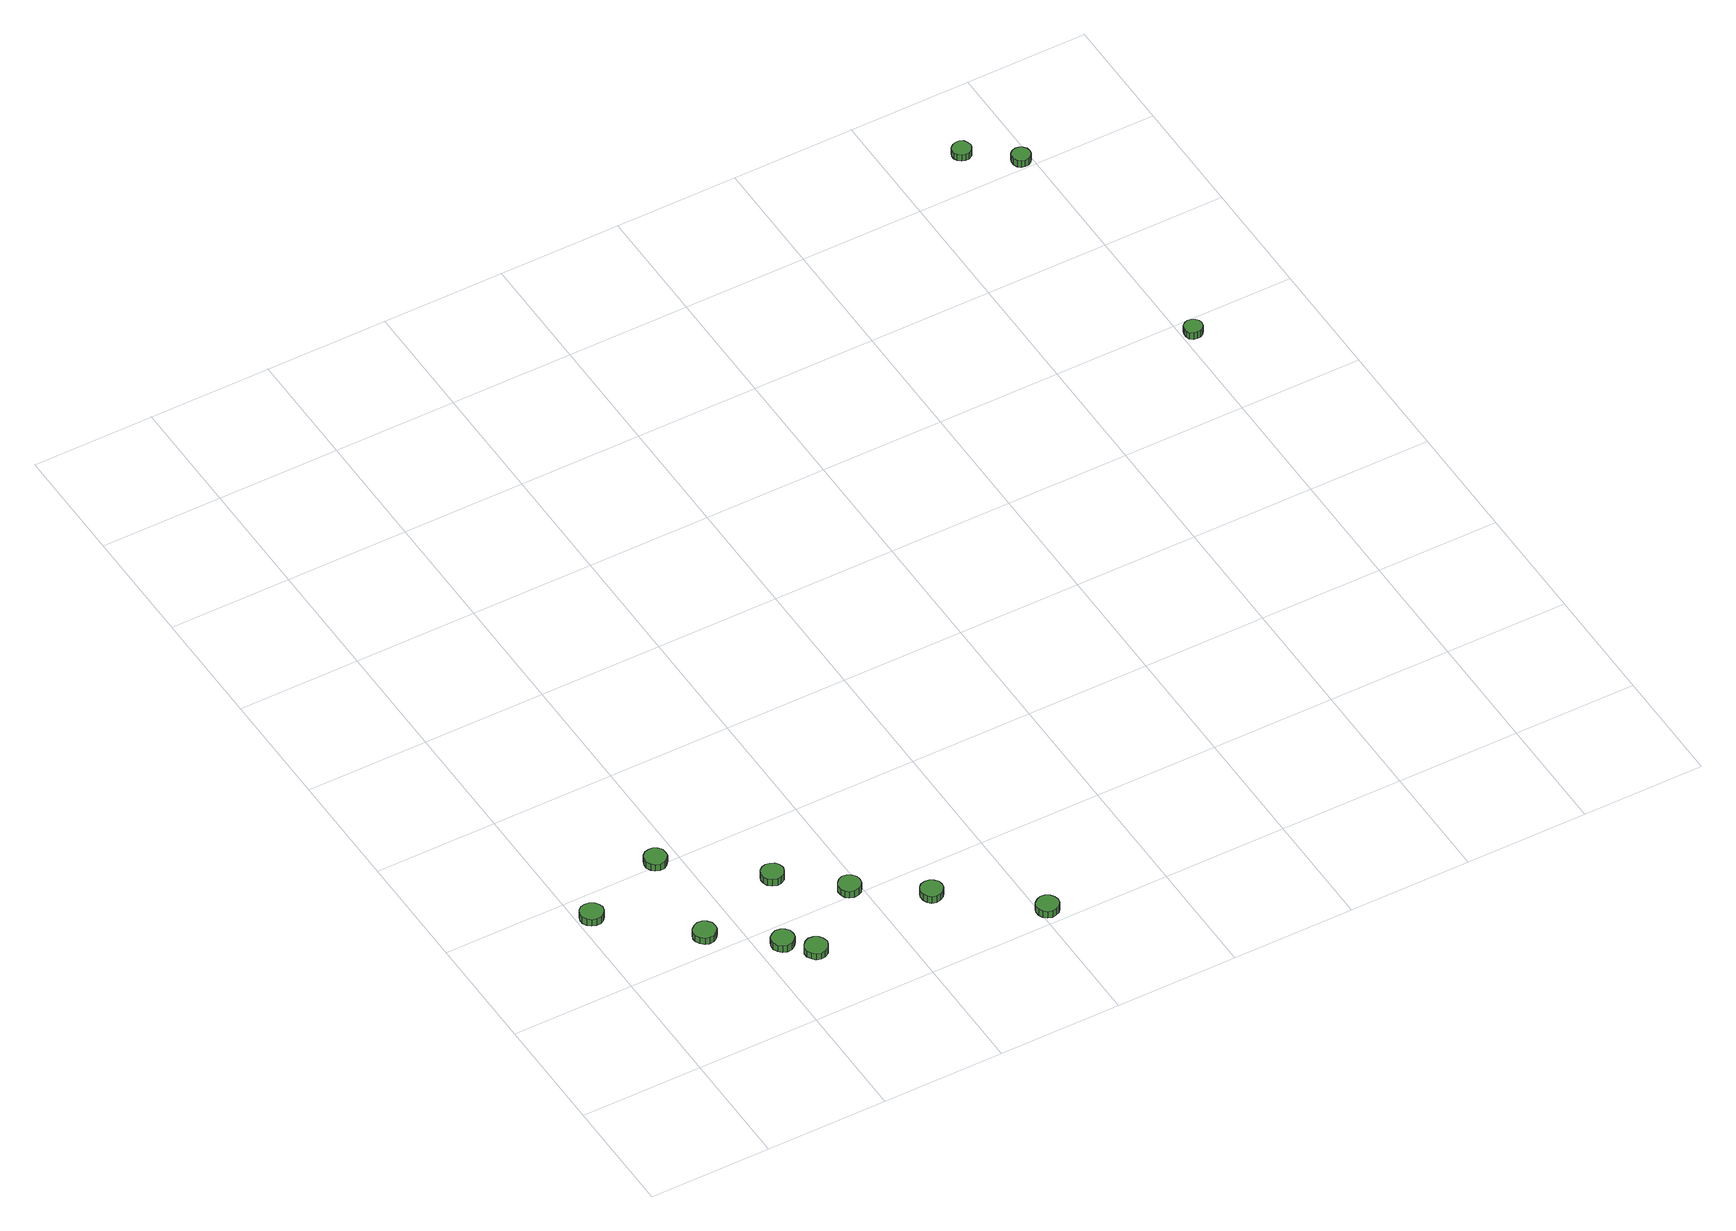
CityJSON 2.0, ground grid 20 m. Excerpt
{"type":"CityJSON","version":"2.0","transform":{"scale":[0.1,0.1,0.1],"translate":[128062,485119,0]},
"CityObjects":{
"tree1":{"type":"SolitaryVegetationObject","attributes":{"function":"something"},"geometry":[{"type":"MultiSurface","lod":"1","boundaries":[[[0,1,2,3,4,5,6,7,8,9,10,11,12,13,14]],[[15,16,17,18,19,20,21,22,23,24,25,26,27,28,29]],[[0,29,28,1]],[[1,28,27,2]],[[2,27,26,3]],[[3,26,25,4]],[[4,25,24,5]],[[5,24,23,6]],[[6,23,22,7]],[[7,22,21,8]],[[8,21,20,9]],[[9,20,19,10]],[[10,19,18,11]],[[11,18,17,12]],[[12,17,16,13]],[[13,16,15,14]],[[14,15,29,0]]]}]},
"tree2":{"type":"SolitaryVegetationObject","attributes":{"function":"something"},"geometry":[{"type":"MultiSurface","lod":"1","boundaries":[[[30,31,32,33,34,35,36,37,38,39,40,41,42,43,44]],[[45,46,47,48,49,50,51,52,53,54,55,56,57,58,59]],[[30,59,58,31]],[[31,58,57,32]],[[32,57,56,33]],[[33,56,55,34]],[[34,55,54,35]],[[35,54,53,36]],[[36,53,52,37]],[[37,52,51,38]],[[38,51,50,39]],[[39,50,49,40]],[[40,49,48,41]],[[41,48,47,42]],[[42,47,46,43]],[[43,46,45,44]],[[44,45,59,30]]]}]},
"tree3":{"type":"SolitaryVegetationObject","attributes":{"function":"something"},"geometry":[{"type":"MultiSurface","lod":"1","boundaries":[[[60,61,62,63,64,65,66,67,68,69,70,71,72,73,74]],[[75,76,77,78,79,80,81,82,83,84,85,86,87,88,89]],[[60,89,88,61]],[[61,88,87,62]],[[62,87,86,63]],[[63,86,85,64]],[[64,85,84,65]],[[65,84,83,66]],[[66,83,82,67]],[[67,82,81,68]],[[68,81,80,69]],[[69,80,79,70]],[[70,79,78,71]],[[71,78,77,72]],[[72,77,76,73]],[[73,76,75,74]],[[74,75,89,60]]]}]},
"tree4":{"type":"SolitaryVegetationObject","attributes":{"function":"something"},"geometry":[{"type":"MultiSurface","lod":"1","boundaries":[[[90,91,92,93,94,95,96,97,98,99,100,101,102,103,104]],[[105,106,107,108,109,110,111,112,113,114,115,116,117,118,119]],[[90,119,118,91]],[[91,118,117,92]],[[92,117,116,93]],[[93,116,115,94]],[[94,115,114,95]],[[95,114,113,96]],[[96,113,112,97]],[[97,112,111,98]],[[98,111,110,99]],[[99,110,109,100]],[[100,109,108,101]],[[101,108,107,102]],[[102,107,106,103]],[[103,106,105,104]],[[104,105,119,90]]]}]},
"tree5":{"type":"SolitaryVegetationObject","attributes":{"function":"something"},"geometry":[{"type":"MultiSurface","lod":"1","boundaries":[[[120,121,122,123,124,125,126,127,128,129,130,131,132,133,134]],[[135,136,137,138,139,140,141,142,143,144,145,146,147,148,149]],[[120,149,148,121]],[[121,148,147,122]],[[122,147,146,123]],[[123,146,145,124]],[[124,145,144,125]],[[125,144,143,126]],[[126,143,142,127]],[[127,142,141,128]],[[128,141,140,129]],[[129,140,139,130]],[[130,139,138,131]],[[131,138,137,132]],[[132,137,136,133]],[[133,136,135,134]],[[134,135,149,120]]]}]},
"tree6":{"type":"SolitaryVegetationObject","attributes":{"function":"something"},"geometry":[{"type":"MultiSurface","lod":"1","boundaries":[[[150,151,152,153,154,155,156,157,158,159,160,161,162,163,164]],[[165,166,167,168,169,170,171,172,173,174,175,176,177,178,179]],[[150,179,178,151]],[[151,178,177,152]],[[152,177,176,153]],[[153,176,175,154]],[[154,175,174,155]],[[155,174,173,156]],[[156,173,172,157]],[[157,172,171,158]],[[158,171,170,159]],[[159,170,169,160]],[[160,169,168,161]],[[161,168,167,162]],[[162,167,166,163]],[[163,166,165,164]],[[164,165,179,150]]]}]},
"tree7":{"type":"SolitaryVegetationObject","attributes":{"function":"something"},"geometry":[{"type":"MultiSurface","lod":"1","boundaries":[[[180,181,182,183,184,185,186,187,188,189,190,191,192,193,194]],[[195,196,197,198,199,200,201,202,203,204,205,206,207,208,209]],[[180,209,208,181]],[[181,208,207,182]],[[182,207,206,183]],[[183,206,205,184]],[[184,205,204,185]],[[185,204,203,186]],[[186,203,202,187]],[[187,202,201,188]],[[188,201,200,189]],[[189,200,199,190]],[[190,199,198,191]],[[191,198,197,192]],[[192,197,196,193]],[[193,196,195,194]],[[194,195,209,180]]]}]},
"tree8":{"type":"SolitaryVegetationObject","attributes":{"function":"something"},"geometry":[{"type":"MultiSurface","lod":"1","boundaries":[[[210,211,212,213,214,215,216,217,218,219,220,221,222,223,224]],[[225,226,227,228,229,230,231,232,233,234,235,236,237,238,239]],[[210,239,238,211]],[[211,238,237,212]],[[212,237,236,213]],[[213,236,235,214]],[[214,235,234,215]],[[215,234,233,216]],[[216,233,232,217]],[[217,232,231,218]],[[218,231,230,219]],[[219,230,229,220]],[[220,229,228,221]],[[221,228,227,222]],[[222,227,226,223]],[[223,226,225,224]],[[224,225,239,210]]]}]},
"tree9":{"type":"SolitaryVegetationObject","attributes":{"function":"something"},"geometry":[{"type":"MultiSurface","lod":"1","boundaries":[[[240,241,242,243,244,245,246,247,248,249,250,251,252,253,254]],[[255,256,257,258,259,260,261,262,263,264,265,266,267,268,269]],[[240,269,268,241]],[[241,268,267,242]],[[242,267,266,243]],[[243,266,265,244]],[[244,265,264,245]],[[245,264,263,246]],[[246,263,262,247]],[[247,262,261,248]],[[248,261,260,249]],[[249,260,259,250]],[[250,259,258,251]],[[251,258,257,252]],[[252,257,256,253]],[[253,256,255,254]],[[254,255,269,240]]]}]},
"tree10":{"type":"SolitaryVegetationObject","attributes":{"function":"something"},"geometry":[{"type":"MultiSurface","lod":"1","boundaries":[[[270,271,272,273,274,275,276,277,278,279,280,281,282,283,284]],[[285,286,287,288,289,290,291,292,293,294,295,296,297,298,299]],[[270,299,298,271]],[[271,298,297,272]],[[272,297,296,273]],[[273,296,295,274]],[[274,295,294,275]],[[275,294,293,276]],[[276,293,292,277]],[[277,292,291,278]],[[278,291,290,279]],[[279,290,289,280]],[[280,289,288,281]],[[281,288,287,282]],[[282,287,286,283]],[[283,286,285,284]],[[284,285,299,270]]]}]},
"tree11":{"type":"SolitaryVegetationObject","attributes":{"function":"something"},"geometry":[{"type":"MultiSurface","lod":"1","boundaries":[[[300,301,302,303,304,305,306,307,308,309,310,311,312,313,314]],[[315,316,317,318,319,320,321,322,323,324,325,326,327,328,329]],[[300,329,328,301]],[[301,328,327,302]],[[302,327,326,303]],[[303,326,325,304]],[[304,325,324,305]],[[305,324,323,306]],[[306,323,322,307]],[[307,322,321,308]],[[308,321,320,309]],[[309,320,319,310]],[[310,319,318,311]],[[311,318,317,312]],[[312,317,316,313]],[[313,316,315,314]],[[314,315,329,300]]]}]},
"tree12":{"type":"SolitaryVegetationObject","attributes":{"function":"something"},"geometry":[{"type":"MultiSurface","lod":"1","boundaries":[[[330,331,332,333,334,335,336,337,338,339,340,341,342,343,344]],[[345,346,347,348,349,350,351,352,353,354,355,356,357,358,359]],[[330,359,358,331]],[[331,358,357,332]],[[332,357,356,333]],[[333,356,355,334]],[[334,355,354,335]],[[335,354,353,336]],[[336,353,352,337]],[[337,352,351,338]],[[338,351,350,339]],[[339,350,349,340]],[[340,349,348,341]],[[341,348,347,342]],[[342,347,346,343]],[[343,346,345,344]],[[344,345,359,330]]]}]}
},
"vertices":[
[41,353,16],[39,360,16],[35,366,16],[28,370,16],[20,371,16],[13,369,16],[7,364,16],[4,357,16],[4,349,16],[7,342,16],[13,337,16],[20,335,16],[28,335,16],[35,339,16],[39,345,16],[39,345,3],[35,339,3],[28,335,3],[20,335,3],[13,337,3],[7,342,3],[4,349,3],[4,357,3],[7,364,3],[13,369,3],[20,371,3],[28,370,3],[35,366,3],[39,360,3],[41,353,3],
[165,235,15],[164,243,15],[159,249,15],[153,253,15],[145,254,15],[138,251,15],[132,246,15],[129,239,15],[129,232,15],[132,225,15],[138,219,15],[145,217,15],[153,218,15],[159,222,15],[164,228,15],[164,228,2],[159,222,2],[153,218,2],[145,217,2],[138,219,2],[132,225,2],[129,232,2],[129,239,2],[132,246,2],[138,251,2],[145,254,2],[153,253,2],[159,249,2],[164,243,2],[165,235,2],
[180,405,16],[179,413,16],[174,419,16],[168,423,16],[160,423,16],[153,421,16],[148,416,16],[145,409,16],[145,402,16],[148,395,16],[153,390,16],[160,387,16],[168,388,16],[174,392,16],[179,398,16],[179,398,3],[174,392,3],[168,388,3],[160,387,3],[153,390,3],[148,395,3],[145,402,3],[145,409,3],[148,416,3],[153,421,3],[160,423,3],[168,423,3],[174,419,3],[179,413,3],[180,405,3],
[256,163,15],[255,170,15],[250,176,15],[244,180,15],[236,181,15],[229,178,15],[223,173,15],[220,166,15],[220,159,15],[223,152,15],[229,147,15],[236,144,15],[244,145,15],[250,149,15],[255,155,15],[255,155,2],[250,149,2],[244,145,2],[236,144,2],[229,147,2],[223,152,2],[220,159,2],[220,166,2],[223,173,2],[229,178,2],[236,181,2],[244,180,2],[250,176,2],[255,170,2],[256,163,2],
[291,123,15],[289,131,15],[285,137,15],[278,141,15],[270,142,15],[263,139,15],[258,134,15],[254,127,15],[254,120,15],[258,113,15],[263,107,15],[270,105,15],[278,106,15],[285,110,15],[289,116,15],[289,116,3],[285,110,3],[278,106,3],[270,105,3],[263,107,3],[258,113,3],[254,120,3],[254,127,3],[258,134,3],[263,139,3],[270,142,3],[278,141,3],[285,137,3],[289,131,3],[291,123,3],
[314,291,15],[312,299,15],[308,305,15],[301,308,15],[294,309,15],[287,307,15],[281,302,15],[278,295,15],[278,288,15],[281,281,15],[287,276,15],[294,273,15],[301,274,15],[308,278,15],[312,284,15],[312,284,2],[308,278,2],[301,274,2],[294,273,2],[287,276,2],[281,281,2],[278,288,2],[278,295,2],[281,302,2],[287,307,2],[294,309,2],[301,308,2],[308,305,2],[312,299,2],[314,291,2],
[399,212,15],[398,219,15],[393,225,15],[387,229,15],[379,230,15],[372,227,15],[367,222,15],[364,216,15],[364,208,15],[367,201,15],[372,196,15],[379,194,15],[387,195,15],[393,198,15],[398,204,15],[398,204,2],[393,198,2],[387,195,2],[379,194,2],[372,196,2],[367,201,2],[364,208,2],[364,216,2],[367,222,2],[372,227,2],[379,230,2],[387,229,2],[393,225,2],[398,219,2],[399,212,2],
[498,140,16],[497,147,16],[492,153,16],[486,157,16],[478,158,16],[471,156,16],[466,151,16],[463,144,16],[463,136,16],[466,129,16],[471,124,16],[478,122,16],[486,123,16],[492,127,16],[497,133,16],[497,133,3],[492,127,3],[486,123,3],[478,122,3],[471,124,3],[466,129,3],[463,136,3],[463,144,3],[466,151,3],[471,156,3],[478,158,3],[486,157,3],[492,153,3],[497,147,3],[498,140,3],
[630,26,16],[628,33,16],[624,39,16],[617,43,16],[610,44,16],[603,41,16],[597,36,16],[594,30,16],[594,22,16],[597,15,16],[603,10,16],[610,8,16],[617,9,16],[624,12,16],[628,18,16],[628,18,3],[624,12,3],[617,9,3],[610,8,3],[603,10,3],[597,15,3],[594,22,3],[594,30,3],[597,36,3],[603,41,3],[610,44,3],[617,43,3],[624,39,3],[628,33,3],[630,26,3],
[1429,966,22],[1428,972,22],[1424,977,22],[1419,980,22],[1413,981,22],[1407,979,22],[1402,975,22],[1400,969,22],[1400,963,22],[1402,957,22],[1407,953,22],[1413,952,22],[1419,952,22],[1424,955,22],[1428,960,22],[1428,960,9],[1424,955,9],[1419,952,9],[1413,952,9],[1407,953,9],[1402,957,9],[1400,963,9],[1400,969,9],[1402,975,9],[1407,979,9],[1413,981,9],[1419,980,9],[1424,977,9],[1428,972,9],[1429,966,9],
[1331,1474,12],[1329,1480,12],[1326,1486,12],[1320,1489,12],[1314,1489,12],[1308,1487,12],[1303,1483,12],[1300,1477,12],[1300,1471,12],[1303,1465,12],[1308,1461,12],[1314,1459,12],[1320,1459,12],[1326,1463,12],[1329,1468,12],[1329,1468,0],[1326,1463,0],[1320,1459,0],[1314,1459,0],[1308,1461,0],[1303,1465,0],[1300,1471,0],[1300,1477,0],[1303,1483,0],[1308,1487,0],[1314,1489,0],[1320,1489,0],[1326,1486,0],[1329,1480,0],[1331,1474,0],
[1398,1416,15],[1397,1422,15],[1393,1427,15],[1388,1430,15],[1382,1431,15],[1376,1429,15],[1371,1425,15],[1369,1419,15],[1369,1413,15],[1371,1407,15],[1376,1403,15],[1382,1401,15],[1388,1402,15],[1393,1405,15],[1397,1410,15],[1397,1410,2],[1393,1405,2],[1388,1402,2],[1382,1401,2],[1376,1403,2],[1371,1407,2],[1369,1413,2],[1369,1419,2],[1371,1425,2],[1376,1429,2],[1382,1431,2],[1388,1430,2],[1393,1427,2],[1397,1422,2],[1398,1416,2]
]}
